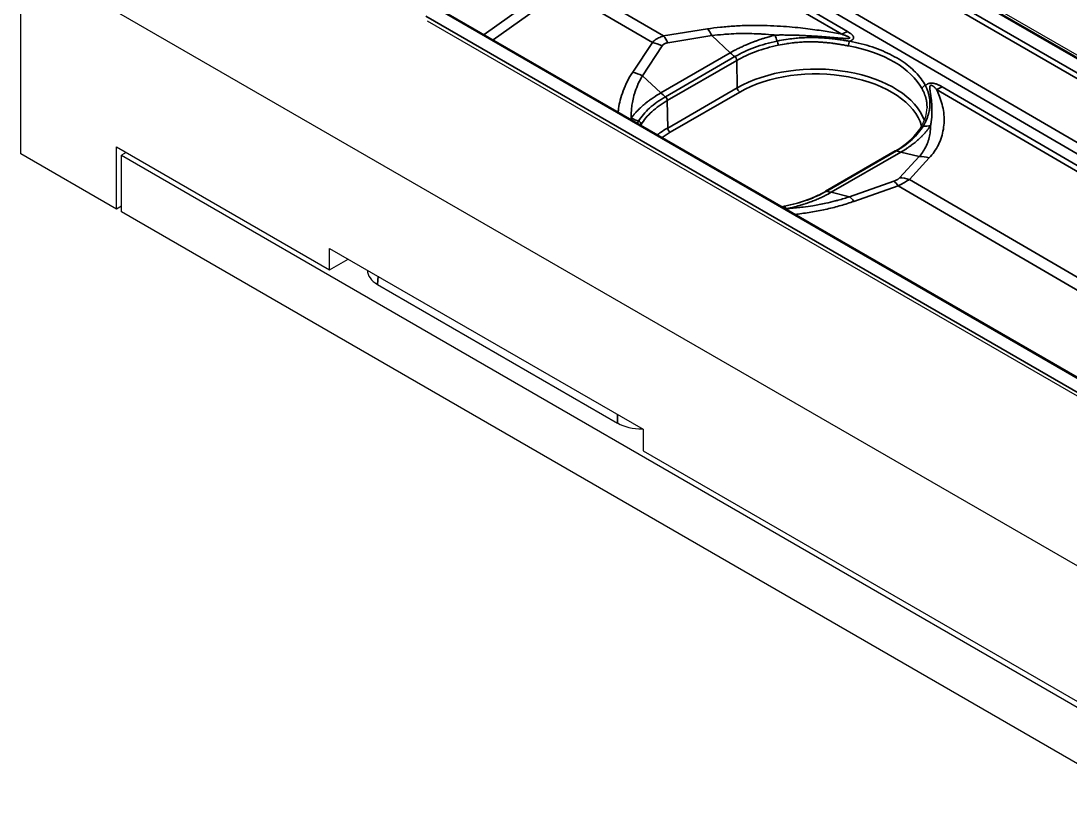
# Model space of a CAD drawing. Header units: millimetres. Extents: x 101 to 3000, y 150 to 4305.
# Drawn here: x 1536 to 1649.7, y 1328.7 to 1413.9 of the extents above; entities that cross this region are included whole.
import ezdxf

# ---------------------------------------------------------------- set-up
doc = ezdxf.new("R2010")
doc.units = ezdxf.units.MM
doc.header["$LTSCALE"] = 15
doc.layers.add('_Sichtbarkanten', color=7, linetype='Continuous', lineweight=25)
doc.layers.add('Sichtbar schmal (ISO)', color=7, linetype='Continuous', lineweight=35)

msp = doc.modelspace()

# ---------------------------------------------------------------- linework, layer by layer
at = {"layer": '_Sichtbarkanten'}
for p, q in [((1611.35, 1432.49), (2033.51, 1188.76)), ((1612.04, 1432.35), (2033.12, 1189.24)), ((1536.04, 1399.5), (1536.04, 1420.93)), ((1536.04, 1420.93), (2013.34, 1145.37)), ((2003.53, 1171.46), (1581.4, 1415.18)), ((2001.14, 1170.78), (1580.06, 1413.89)), ((1546.39, 1400.27), (1569.46, 1386.95)), ((1546.39, 1393.53), (1546.39, 1400.27)), ((1547.45, 1399.65), (1546.92, 1399.35)), ((1630.7, 1399.83), (1623.17, 1395.47)), ((1546.39, 1393.53), (1536.04, 1399.5)), ((1546.92, 1399.35), (1745.8, 1284.52)), ((1546.92, 1393.22), (1546.92, 1399.35)), ((1546.92, 1393.84), (1546.39, 1393.53)), ((1745.8, 1278.4), (1546.92, 1393.22)), ((1569.46, 1386.95), (1569.46, 1389.27)), ((1569.46, 1389.27), (1603.4, 1369.68)), ((1569.46, 1386.95), (1571.47, 1388.11)), ((1574.66, 1385.36), (1600.65, 1370.35)), ((1603.4, 1369.68), (1603.4, 1367.35)), ((1603.4, 1367.35), (1694.08, 1314.99))]:
    msp.add_line(p, q, dxfattribs=at)
for centre, major_axis, ratio, start_param, end_param in [((1577.31, 1386.89), (-3.75, 0), 0.576647, 6.275518, 7.067974), ((1603.3, 1371.89), (3.75, 0), 0.578054, 3.9276, 4.720056)]:
    msp.add_ellipse(centre, major_axis=major_axis, ratio=ratio, start_param=start_param, end_param=end_param, dxfattribs=at)
for points in [[(1633.49, 1402.39), (1633.92, 1403.09), (1634.14, 1403.82), (1634.16, 1404.5)], [(1618.41, 1393.81), (1618.5, 1393.83), (1618.58, 1393.84), (1618.67, 1393.86)]]:
    msp.add_open_spline(points, degree=3, dxfattribs=at)
for points, knots in [([(1630.7, 1399.83), (1631.61, 1400.35), (1632.37, 1400.96), (1633.15, 1401.87), (1633.33, 1402.13), (1633.49, 1402.39)], [0, 0, 0, 0, 0.5178966, 0.5178966, 0.7138598, 0.7138598, 0.7138598, 0.7138598]), ([(1618.67, 1393.86), (1619.89, 1394.1), (1621.06, 1394.46), (1622.46, 1395.09), (1622.82, 1395.28), (1623.17, 1395.47)], [0, 0, 0, 0, 0.5207502, 0.5207502, 0.7170145, 0.7170145, 0.7170145, 0.7170145])]:
    msp.add_open_spline(points, degree=3, knots=knots, dxfattribs=at)
at = {"layer": 'Sichtbar schmal (ISO)'}
for p, q in [((1609.84, 1431.69), (2031.97, 1187.97)), ((2033.32, 1188.74), (1611.17, 1432.47)), ((2031.71, 1187.52), (1609.57, 1431.24)), ((1768.23, 1330.75), (1609.04, 1423.63)), ((1768.76, 1331.65), (1609.57, 1424.54)), ((1607.09, 1422.85), (1624.93, 1412.45)), ((1607.7, 1423.16), (1625.53, 1412.76)), ((1594.14, 1418.09), (1586.19, 1412.42)), ((1605.62, 1412.27), (1595.94, 1417.92)), ((1594.73, 1417.22), (1587.18, 1411.84)), ((1604.41, 1411.57), (1594.73, 1417.22)), ((2003.34, 1171.44), (1581.21, 1415.16)), ((1579.87, 1414.4), (2002.02, 1170.67)), ((1610.4, 1413.03), (1605.62, 1412.27)), ((1610.86, 1412.31), (1606.08, 1411.54)), ((1610.86, 1412.31), (1612.85, 1410.45)), ((1604.41, 1411.57), (1602.28, 1408.34)), ((1605.48, 1411.19), (1603.34, 1407.96)), ((1612.85, 1410.45), (1605.33, 1406.11)), ((1613.34, 1410.03), (1605.82, 1405.69)), ((1613.56, 1409.62), (1606.03, 1405.27)), ((1613.6, 1406.65), (1613.56, 1409.62)), ((1603.34, 1407.96), (1605.33, 1406.11)), ((1613.6, 1406.65), (1606.07, 1402.3)), ((1749.56, 1339.74), (1635.19, 1406.46)), ((1750.16, 1340.05), (1635.8, 1406.77)), ((1613.87, 1406.19), (1606.34, 1401.85)), ((1606.07, 1402.3), (1606.03, 1405.27)), ((1623.3, 1395.48), (1630.84, 1399.83)), ((1631.32, 1399.69), (1623.78, 1395.34)), ((1633.32, 1399.22), (1631.32, 1399.69)), ((1631.18, 1396.9), (1633.32, 1399.22)), ((1632.24, 1396.74), (1634.38, 1399.06)), ((1625.77, 1394.86), (1630.57, 1396.55)), ((1730.25, 1339.56), (1632.24, 1396.74)), ((1625.77, 1394.86), (1623.78, 1395.34)), ((1626.23, 1394.35), (1631.03, 1396.04)), ((1729.04, 1338.86), (1631.03, 1396.04)), ((1574.66, 1385.36), (1574.71, 1386.24)), ((1600.65, 1370.35), (1600.65, 1371.27))]:
    msp.add_line(p, q, dxfattribs=at)
for centre, major_axis, ratio, start_param, end_param in [((1605.31, 1409.06), (0.59, -3.7), 0.393812, 2.240031, 2.552527), ((1610.09, 1409.83), (0.59, -3.7), 0.393811, 2.240031, 2.552528), ((1618.41, 1416.81), (-1.27, 7.39), 0.2363, 2.173153, 2.288257), ((1625.56, 1418.87), (-3.78, -6.48), 0.574314, 0.673631, 0.787998), ((1604.7, 1408.71), (3.13, -2.07), 0.678392, 1.764791, 2.077288), ((1617.9, 1411.47), (0.079, -0.367), 0.269756, 0.94211, 2.277777), ((1625.76, 1411.39), (-0.067, -0.369), 0.23833, 3.782078, 5.332977), ((1622.09, 1404.51), (12.07, -0.06), 0.580459, 0.302764, 1.273865), ((1614.4, 1415.42), (-3.75, 6.5), 0.57735, 2.059502, 2.154544), ((1622.09, 1401.75), (12.01, 0), 0.57735, 0.199414, 2.356194), ((1602.56, 1405.48), (3.13, -2.07), 0.678392, 1.764791, 2.077288), ((1622.09, 1401.45), (11.63, 0), 0.57735, 0.161447, 2.356194), ((1613.87, 1406.5), (-0.187, 0.325), 0.57735, 0.802851, 2.356194), ((1633.97, 1406.6), (-0.331, -0.176), 0.777335, 4.316243, 5.872026), ((1635.83, 1412.88), (3.78, 6.48), 0.574305, 3.815214, 3.929583), ((1606.88, 1411.07), (-3.75, 6.5), 0.57735, 2.059502, 2.154544), ((1605.76, 1405.42), (0.181, -0.328), 0.577897, 0.813796, 2.165345), ((1604.47, 1408.75), (6.66, -3.45), 0.78055, 4.764642, 4.879746), ((1602.84, 1402.77), (0.318, -0.199), 0.773952, 0.466575, 1.802244), ((1614.56, 1397.4), (-12.01, 0), 0.57735, 5.497787, 5.637259), ((1606.34, 1402.15), (-0.187, 0.325), 0.57735, 0.802851, 2.356194), ((1633.81, 1402.19), (-0.321, 0.194), 0.76132, 5.358489, 6.283188), ((1632.24, 1408.74), (-6.66, 3.46), 0.780416, 2.166146, 2.280298), ((1614.56, 1397.1), (-11.63, 0), 0.57735, 5.497787, 5.609846), ((1630.89, 1399.5), (-0.187, 0.325), 0.589755, 5.691361, 6.283682), ((1629.83, 1406.43), (-3.75, 6.5), 0.57735, 2.549208, 2.642415), ((1634.06, 1395.85), (-2.76, 2.54), 0.802198, 5.25698, 5.569476), ((1631.32, 1393.18), (-1.24, 3.54), 0.270007, 5.552685, 5.865182), ((1631.93, 1393.53), (-2.76, 2.54), 0.802198, 5.25698, 5.569476), ((1622.28, 1402.08), (-3.75, 6.5), 0.57735, 2.549208, 2.642415), ((1626.52, 1391.49), (-1.24, 3.54), 0.270006, 5.552685, 5.865181), ((1618.29, 1400.69), (1.27, -7.39), 0.23675, 5.857087, 5.971233)]:
    msp.add_ellipse(centre, major_axis=major_axis, ratio=ratio, start_param=start_param, end_param=end_param, dxfattribs=at)
for points in [[(1624.93, 1412.45), (1624.67, 1412.5), (1624.14, 1412.6), (1623.34, 1412.75), (1622.47, 1412.88), (1621.52, 1413.02), (1620.46, 1413.14), (1619.28, 1413.26), (1617.96, 1413.35), (1616.49, 1413.41), (1614.93, 1413.42), (1613.33, 1413.36), (1611.77, 1413.23), (1610.84, 1413.11), (1610.4, 1413.03)], [(1602.92, 1403.06), (1602.87, 1402.98), (1602.83, 1402.91), (1602.79, 1402.83)], [(1603.19, 1402.7), (1603.18, 1402.68), (1603.16, 1402.65), (1603.15, 1402.62)], [(1618.46, 1393.78), (1618.54, 1393.8), (1618.63, 1393.82), (1618.72, 1393.83)], [(1618.96, 1393.56), (1618.92, 1393.56), (1618.89, 1393.55), (1618.86, 1393.55)]]:
    msp.add_open_spline(points, degree=3, dxfattribs=at)
for points, knots in [([(1605.62, 1412.27), (1605.52, 1412.24), (1605.43, 1412.21), (1605.34, 1412.17), (1605.25, 1412.14), (1605.16, 1412.1), (1605.08, 1412.06), (1605, 1412.02), (1604.92, 1411.97), (1604.84, 1411.92), (1604.77, 1411.87), (1604.69, 1411.82), (1604.62, 1411.76), (1604.55, 1411.7), (1604.48, 1411.64), (1604.41, 1411.57)], [0.000001, 0.000001, 0.000001, 0.000001, 0.2, 0.2, 0.2, 0.4, 0.4, 0.4, 0.6, 0.6, 0.6, 0.8, 0.8, 0.8, 1, 1, 1, 1]), ([(1617.69, 1412.37), (1617.65, 1412.37), (1617.61, 1412.38), (1617.58, 1412.38), (1617.18, 1412.42), (1616.78, 1412.45), (1616.36, 1412.47), (1616.21, 1412.48), (1616.07, 1412.49), (1615.92, 1412.5), (1615.6, 1412.51), (1615.27, 1412.52), (1614.94, 1412.53), (1614.68, 1412.53), (1614.42, 1412.53), (1614.16, 1412.53), (1613.94, 1412.53), (1613.72, 1412.52), (1613.5, 1412.52), (1613.14, 1412.5), (1612.77, 1412.49), (1612.42, 1412.46), (1612.32, 1412.46), (1612.22, 1412.45), (1612.12, 1412.44), (1611.68, 1412.4), (1611.26, 1412.36), (1610.86, 1412.31)], [0.0000012, 0.0000012, 0.0000012, 0.0000012, 0.0169782, 0.0169782, 0.0169782, 0.2, 0.2, 0.2, 0.2626292, 0.2626292, 0.2626292, 0.4, 0.4, 0.4, 0.5086743, 0.5086743, 0.5086743, 0.6, 0.6, 0.6, 0.7546445, 0.7546445, 0.7546445, 0.8, 0.8, 0.8, 1, 1, 1, 1]), ([(1617.69, 1412.37), (1617.64, 1412.36), (1617.59, 1412.34), (1617.55, 1412.33), (1617.42, 1412.3), (1617.3, 1412.26), (1617.17, 1412.23), (1617, 1412.18), (1616.84, 1412.13), (1616.67, 1412.08), (1616.63, 1412.06), (1616.58, 1412.05), (1616.54, 1412.04), (1616.42, 1412), (1616.3, 1411.96), (1616.18, 1411.92), (1616.01, 1411.86), (1615.85, 1411.81), (1615.69, 1411.75), (1615.65, 1411.73), (1615.6, 1411.72), (1615.55, 1411.7), (1615.44, 1411.66), (1615.32, 1411.61), (1615.2, 1411.57), (1615.03, 1411.5), (1614.86, 1411.43), (1614.68, 1411.36), (1614.65, 1411.35), (1614.63, 1411.34), (1614.6, 1411.32), (1614.45, 1411.26), (1614.29, 1411.19), (1614.12, 1411.11), (1613.98, 1411.05), (1613.85, 1410.98), (1613.7, 1410.91), (1613.64, 1410.88), (1613.58, 1410.85), (1613.51, 1410.81), (1613.3, 1410.71), (1613.08, 1410.59), (1612.85, 1410.45)], [0.0000016, 0.0000016, 0.0000016, 0.0000016, 0.0305724, 0.0305724, 0.0305724, 0.1111111, 0.1111111, 0.1111111, 0.2222222, 0.2222222, 0.2222222, 0.2516769, 0.2516769, 0.2516769, 0.3333333, 0.3333333, 0.3333333, 0.4444444, 0.4444444, 0.4444444, 0.4764553, 0.4764553, 0.4764553, 0.5555556, 0.5555556, 0.5555556, 0.6666667, 0.6666667, 0.6666667, 0.6824604, 0.6824604, 0.6824604, 0.7777778, 0.7777778, 0.7777778, 0.8556233, 0.8556233, 0.8556233, 0.8888889, 0.8888889, 0.8888889, 1, 1, 1, 1]), ([(1624.93, 1412.45), (1624.98, 1412.43), (1625.03, 1412.42), (1625.07, 1412.4), (1625.11, 1412.39), (1625.16, 1412.38), (1625.19, 1412.36), (1625.23, 1412.35), (1625.27, 1412.33), (1625.31, 1412.32), (1625.34, 1412.31), (1625.38, 1412.3), (1625.41, 1412.28), (1625.44, 1412.27), (1625.47, 1412.26), (1625.5, 1412.25), (1625.52, 1412.24), (1625.55, 1412.23), (1625.57, 1412.21), (1625.6, 1412.2), (1625.62, 1412.19), (1625.64, 1412.18), (1625.66, 1412.17), (1625.68, 1412.16), (1625.69, 1412.15), (1625.71, 1412.14), (1625.72, 1412.14), (1625.74, 1412.13), (1625.75, 1412.12), (1625.76, 1412.11), (1625.77, 1412.1), (1625.77, 1412.1), (1625.78, 1412.09), (1625.78, 1412.08), (1625.79, 1412.08), (1625.79, 1412.07), (1625.79, 1412.06), (1625.79, 1412.06), (1625.79, 1412.05), (1625.78, 1412.05), (1625.78, 1412.04), (1625.77, 1412.04), (1625.76, 1412.03), (1625.76, 1412.03), (1625.75, 1412.02), (1625.73, 1412.02), (1625.72, 1412.02), (1625.7, 1412.01), (1625.68, 1412.01), (1625.68, 1412.01), (1625.68, 1412.01), (1625.67, 1412.01), (1625.66, 1412.01), (1625.64, 1412.01), (1625.62, 1412), (1625.61, 1412), (1625.61, 1412), (1625.6, 1412), (1625.58, 1412), (1625.56, 1412), (1625.53, 1412), (1625.53, 1412), (1625.52, 1412), (1625.52, 1412), (1625.49, 1412), (1625.47, 1412), (1625.44, 1412), (1625.43, 1412), (1625.43, 1412), (1625.42, 1412), (1625.39, 1412), (1625.36, 1412), (1625.33, 1412), (1625.32, 1412), (1625.31, 1412), (1625.31, 1412), (1625.27, 1412), (1625.24, 1412.01), (1625.2, 1412.01), (1625.19, 1412.01), (1625.19, 1412.01), (1625.18, 1412.01), (1625.14, 1412.01), (1625.1, 1412.01), (1625.07, 1412.01), (1625.06, 1412.01), (1625.05, 1412.02), (1625.04, 1412.02), (1625, 1412.02), (1624.96, 1412.02), (1624.92, 1412.02), (1624.91, 1412.02), (1624.9, 1412.03), (1624.89, 1412.03), (1624.84, 1412.03), (1624.8, 1412.03), (1624.75, 1412.04), (1624.74, 1412.04), (1624.73, 1412.04), (1624.72, 1412.04), (1624.67, 1412.04), (1624.62, 1412.05), (1624.57, 1412.05), (1624.56, 1412.05), (1624.55, 1412.05), (1624.53, 1412.05), (1624.48, 1412.06), (1624.43, 1412.06), (1624.37, 1412.06), (1624.36, 1412.07), (1624.34, 1412.07), (1624.33, 1412.07), (1624.27, 1412.07), (1624.22, 1412.08), (1624.16, 1412.08), (1624.14, 1412.08), (1624.12, 1412.09), (1624.1, 1412.09), (1624.04, 1412.09), (1623.98, 1412.1), (1623.92, 1412.1), (1623.9, 1412.1), (1623.88, 1412.11), (1623.86, 1412.11), (1623.79, 1412.11), (1623.73, 1412.12), (1623.66, 1412.12), (1623.63, 1412.13), (1623.61, 1412.13), (1623.59, 1412.13), (1623.52, 1412.14), (1623.45, 1412.14), (1623.37, 1412.15), (1623.34, 1412.15), (1623.32, 1412.15), (1623.29, 1412.15), (1623.22, 1412.16), (1623.14, 1412.17), (1623.06, 1412.17), (1623.03, 1412.18), (1623, 1412.18), (1622.97, 1412.18), (1622.89, 1412.19), (1622.8, 1412.19), (1622.71, 1412.2), (1622.68, 1412.2), (1622.65, 1412.2), (1622.61, 1412.21), (1622.52, 1412.21), (1622.43, 1412.22), (1622.33, 1412.23), (1622.3, 1412.23), (1622.26, 1412.23), (1622.22, 1412.24), (1622.13, 1412.24), (1622.02, 1412.25), (1621.92, 1412.26), (1621.88, 1412.26), (1621.84, 1412.26), (1621.8, 1412.26), (1621.69, 1412.27), (1621.58, 1412.28), (1621.47, 1412.28), (1621.42, 1412.29), (1621.38, 1412.29), (1621.33, 1412.29), (1621.22, 1412.3), (1621.1, 1412.3), (1620.98, 1412.31), (1620.92, 1412.31), (1620.87, 1412.31), (1620.82, 1412.32), (1620.7, 1412.32), (1620.57, 1412.33), (1620.44, 1412.33), (1620.38, 1412.34), (1620.32, 1412.34), (1620.26, 1412.34), (1620.13, 1412.35), (1619.99, 1412.35), (1619.85, 1412.35), (1619.78, 1412.36), (1619.72, 1412.36), (1619.65, 1412.36), (1619.51, 1412.36), (1619.36, 1412.37), (1619.2, 1412.37), (1619.13, 1412.37), (1619.05, 1412.37), (1618.98, 1412.37), (1618.82, 1412.37), (1618.66, 1412.38), (1618.49, 1412.38), (1618.4, 1412.38), (1618.32, 1412.38), (1618.23, 1412.38), (1618.05, 1412.37), (1617.87, 1412.37), (1617.69, 1412.37)], [0, 0, 0, 0, 0.02439, 0.02439, 0.02439, 0.04878, 0.04878, 0.04878, 0.073171, 0.073171, 0.073171, 0.097561, 0.097561, 0.097561, 0.121951, 0.121951, 0.121951, 0.146341, 0.146341, 0.146341, 0.170732, 0.170732, 0.170732, 0.195122, 0.195122, 0.195122, 0.219512, 0.219512, 0.219512, 0.243902, 0.243902, 0.243902, 0.268293, 0.268293, 0.268293, 0.292683, 0.292683, 0.292683, 0.317073, 0.317073, 0.317073, 0.341463, 0.341463, 0.341463, 0.365854, 0.365854, 0.365854, 0.390244, 0.390244, 0.390244, 0.393518, 0.393518, 0.393518, 0.414634, 0.414634, 0.414634, 0.418112, 0.418112, 0.418112, 0.439024, 0.439024, 0.439024, 0.442703, 0.442703, 0.442703, 0.463415, 0.463415, 0.463415, 0.467296, 0.467296, 0.467296, 0.487805, 0.487805, 0.487805, 0.491893, 0.491893, 0.491893, 0.512195, 0.512195, 0.512195, 0.516493, 0.516493, 0.516493, 0.536585, 0.536585, 0.536585, 0.541088, 0.541088, 0.541088, 0.560976, 0.560976, 0.560976, 0.565682, 0.565682, 0.565682, 0.585366, 0.585366, 0.585366, 0.590276, 0.590276, 0.590276, 0.609756, 0.609756, 0.609756, 0.61487, 0.61487, 0.61487, 0.634146, 0.634146, 0.634146, 0.639465, 0.639465, 0.639465, 0.658537, 0.658537, 0.658537, 0.66406, 0.66406, 0.66406, 0.682927, 0.682927, 0.682927, 0.688655, 0.688655, 0.688655, 0.707317, 0.707317, 0.707317, 0.713249, 0.713249, 0.713249, 0.731707, 0.731707, 0.731707, 0.737844, 0.737844, 0.737844, 0.756098, 0.756098, 0.756098, 0.762438, 0.762438, 0.762438, 0.780488, 0.780488, 0.780488, 0.787032, 0.787032, 0.787032, 0.804878, 0.804878, 0.804878, 0.811627, 0.811627, 0.811627, 0.829268, 0.829268, 0.829268, 0.836222, 0.836222, 0.836222, 0.853659, 0.853659, 0.853659, 0.860817, 0.860817, 0.860817, 0.878049, 0.878049, 0.878049, 0.885411, 0.885411, 0.885411, 0.902439, 0.902439, 0.902439, 0.910011, 0.910011, 0.910011, 0.926829, 0.926829, 0.926829, 0.934609, 0.934609, 0.934609, 0.95122, 0.95122, 0.95122, 0.959197, 0.959197, 0.959197, 0.97561, 0.97561, 0.97561, 0.983776, 0.983776, 0.983776, 1, 1, 1, 1]), ([(1625.53, 1412.76), (1625.58, 1412.73), (1625.61, 1412.71), (1625.65, 1412.69), (1625.69, 1412.66), (1625.72, 1412.64), (1625.75, 1412.62), (1625.79, 1412.6), (1625.82, 1412.58), (1625.85, 1412.55), (1625.88, 1412.53), (1625.9, 1412.51), (1625.93, 1412.49), (1625.95, 1412.47), (1625.98, 1412.45), (1626, 1412.43), (1626.02, 1412.41), (1626.04, 1412.39), (1626.06, 1412.37), (1626.08, 1412.35), (1626.09, 1412.33), (1626.11, 1412.31), (1626.12, 1412.29), (1626.14, 1412.27), (1626.15, 1412.25), (1626.16, 1412.23), (1626.17, 1412.22), (1626.18, 1412.2), (1626.19, 1412.18), (1626.19, 1412.16), (1626.2, 1412.14), (1626.2, 1412.13), (1626.2, 1412.11), (1626.21, 1412.09), (1626.21, 1412.08), (1626.21, 1412.06), (1626.2, 1412.05), (1626.2, 1412.03), (1626.2, 1412.01), (1626.19, 1412), (1626.19, 1411.99), (1626.18, 1411.97), (1626.17, 1411.96), (1626.16, 1411.94), (1626.15, 1411.93), (1626.14, 1411.91), (1626.12, 1411.9), (1626.11, 1411.88), (1626.09, 1411.87), (1626.07, 1411.85), (1626.05, 1411.84), (1626.03, 1411.82), (1626, 1411.81), (1625.98, 1411.79), (1625.95, 1411.78), (1625.93, 1411.76), (1625.9, 1411.75), (1625.86, 1411.74), (1625.83, 1411.72), (1625.8, 1411.71), (1625.76, 1411.7)], [0, 0, 0, 0, 0.05, 0.05, 0.05, 0.1, 0.1, 0.1, 0.15, 0.15, 0.15, 0.2, 0.2, 0.2, 0.25, 0.25, 0.25, 0.3, 0.3, 0.3, 0.35, 0.35, 0.35, 0.4, 0.4, 0.4, 0.45, 0.45, 0.45, 0.5, 0.5, 0.5, 0.55, 0.55, 0.55, 0.6, 0.6, 0.6, 0.65, 0.65, 0.65, 0.7, 0.7, 0.7, 0.75, 0.75, 0.75, 0.8, 0.8, 0.8, 0.85, 0.85, 0.85, 0.9, 0.9, 0.9, 0.95, 0.95, 0.95, 1, 1, 1, 1]), ([(1606.08, 1411.54), (1606.02, 1411.53), (1605.92, 1411.51), (1605.78, 1411.45), (1605.66, 1411.39), (1605.56, 1411.3), (1605.5, 1411.23), (1605.48, 1411.19)], [0.0000019, 0.0000019, 0.0000019, 0.0000019, 0.2, 0.4, 0.6, 0.8, 1, 1, 1, 1]), ([(1617.93, 1411.72), (1617.5, 1411.63), (1617.08, 1411.53), (1616.67, 1411.41), (1616.26, 1411.29), (1615.86, 1411.16), (1615.48, 1411.02), (1615.09, 1410.88), (1614.71, 1410.72), (1614.36, 1410.56), (1614, 1410.39), (1613.66, 1410.22), (1613.34, 1410.03)], [0, 0, 0, 0, 0.248767, 0.248767, 0.248767, 0.499446, 0.499446, 0.499446, 0.749957, 0.749957, 0.749957, 1, 1, 1, 1]), ([(1618.03, 1411.27), (1617.61, 1411.18), (1617.2, 1411.08), (1616.81, 1410.96), (1616.4, 1410.85), (1616.01, 1410.72), (1615.64, 1410.58), (1615.26, 1410.44), (1614.9, 1410.29), (1614.55, 1410.13), (1614.2, 1409.97), (1613.87, 1409.8), (1613.56, 1409.62)], [0, 0, 0, 0, 0.2490962, 0.2490962, 0.2490962, 0.5, 0.5, 0.5, 0.75, 0.75, 0.75, 1, 1, 1, 1]), ([(1625.76, 1411.7), (1625.7, 1411.71), (1625.63, 1411.72), (1625.56, 1411.73), (1625.56, 1411.73), (1625.56, 1411.73), (1625.55, 1411.73), (1625.48, 1411.75), (1625.41, 1411.76), (1625.33, 1411.77), (1625.33, 1411.77), (1625.32, 1411.77), (1625.31, 1411.77), (1625.24, 1411.79), (1625.16, 1411.8), (1625.08, 1411.81), (1625.06, 1411.81), (1625.05, 1411.82), (1625.03, 1411.82), (1624.95, 1411.83), (1624.87, 1411.84), (1624.79, 1411.86), (1624.77, 1411.86), (1624.74, 1411.86), (1624.72, 1411.87), (1624.64, 1411.88), (1624.56, 1411.89), (1624.47, 1411.9), (1624.44, 1411.91), (1624.4, 1411.91), (1624.37, 1411.91), (1624.29, 1411.92), (1624.21, 1411.94), (1624.12, 1411.95), (1624.08, 1411.95), (1624.03, 1411.96), (1623.99, 1411.96), (1623.91, 1411.97), (1623.82, 1411.98), (1623.74, 1411.99), (1623.68, 1412), (1623.62, 1412), (1623.56, 1412.01), (1623.48, 1412.02), (1623.4, 1412.02), (1623.32, 1412.03), (1623.24, 1412.04), (1623.17, 1412.04), (1623.09, 1412.05), (1623.01, 1412.05), (1622.93, 1412.06), (1622.85, 1412.06), (1622.76, 1412.07), (1622.66, 1412.07), (1622.56, 1412.08), (1622.49, 1412.08), (1622.42, 1412.09), (1622.34, 1412.09), (1622.23, 1412.09), (1622.1, 1412.1), (1621.98, 1412.1), (1621.91, 1412.1), (1621.85, 1412.1), (1621.78, 1412.1), (1621.63, 1412.1), (1621.49, 1412.1), (1621.33, 1412.1), (1621.27, 1412.1), (1621.21, 1412.1), (1621.15, 1412.1), (1620.98, 1412.09), (1620.8, 1412.08), (1620.61, 1412.07), (1620.56, 1412.07), (1620.51, 1412.07), (1620.46, 1412.07), (1620.25, 1412.05), (1620.03, 1412.03), (1619.8, 1412.01), (1619.77, 1412.01), (1619.73, 1412), (1619.7, 1412), (1619.45, 1411.97), (1619.18, 1411.94), (1618.91, 1411.9), (1618.89, 1411.9), (1618.87, 1411.89), (1618.86, 1411.89), (1618.56, 1411.84), (1618.25, 1411.79), (1617.93, 1411.72)], [0, 0, 0, 0, 0.0625, 0.0625, 0.0625, 0.0654165, 0.0654165, 0.0654165, 0.125, 0.125, 0.125, 0.1314929, 0.1314929, 0.1314929, 0.1875, 0.1875, 0.1875, 0.1982752, 0.1982752, 0.1982752, 0.25, 0.25, 0.25, 0.2650897, 0.2650897, 0.2650897, 0.3125, 0.3125, 0.3125, 0.3317574, 0.3317574, 0.3317574, 0.375, 0.375, 0.375, 0.3984009, 0.3984009, 0.3984009, 0.4375, 0.4375, 0.4375, 0.4650881, 0.4650881, 0.4650881, 0.5, 0.5, 0.5, 0.5318572, 0.5318572, 0.5318572, 0.5625, 0.5625, 0.5625, 0.5987144, 0.5987144, 0.5987144, 0.625, 0.625, 0.625, 0.6656738, 0.6656738, 0.6656738, 0.6875, 0.6875, 0.6875, 0.7327477, 0.7327477, 0.7327477, 0.75, 0.75, 0.75, 0.7999678, 0.7999678, 0.7999678, 0.8125, 0.8125, 0.8125, 0.8671806, 0.8671806, 0.8671806, 0.875, 0.875, 0.875, 0.9340318, 0.9340318, 0.9340318, 0.9375, 0.9375, 0.9375, 0.9999996, 0.9999996, 0.9999996, 0.9999996]), ([(1625.65, 1411.19), (1625.59, 1411.2), (1625.52, 1411.22), (1625.45, 1411.23), (1625.45, 1411.23), (1625.45, 1411.23), (1625.44, 1411.23), (1625.38, 1411.24), (1625.3, 1411.26), (1625.23, 1411.27), (1625.22, 1411.27), (1625.21, 1411.27), (1625.2, 1411.27), (1625.13, 1411.29), (1625.06, 1411.3), (1624.98, 1411.31), (1624.96, 1411.32), (1624.95, 1411.32), (1624.93, 1411.32), (1624.86, 1411.33), (1624.78, 1411.35), (1624.7, 1411.36), (1624.68, 1411.36), (1624.65, 1411.37), (1624.63, 1411.37), (1624.55, 1411.38), (1624.47, 1411.4), (1624.39, 1411.41), (1624.36, 1411.41), (1624.33, 1411.42), (1624.29, 1411.42), (1624.21, 1411.44), (1624.14, 1411.45), (1624.05, 1411.46), (1624.01, 1411.46), (1623.96, 1411.47), (1623.92, 1411.48), (1623.84, 1411.49), (1623.76, 1411.5), (1623.68, 1411.51), (1623.62, 1411.51), (1623.56, 1411.52), (1623.5, 1411.52), (1623.43, 1411.53), (1623.35, 1411.54), (1623.27, 1411.55), (1623.2, 1411.56), (1623.12, 1411.56), (1623.05, 1411.57), (1622.97, 1411.57), (1622.9, 1411.58), (1622.82, 1411.59), (1622.73, 1411.59), (1622.63, 1411.6), (1622.54, 1411.6), (1622.47, 1411.61), (1622.39, 1411.61), (1622.32, 1411.62), (1622.21, 1411.62), (1622.09, 1411.62), (1621.97, 1411.63), (1621.91, 1411.63), (1621.84, 1411.63), (1621.77, 1411.63), (1621.63, 1411.63), (1621.49, 1411.63), (1621.34, 1411.63), (1621.28, 1411.63), (1621.22, 1411.63), (1621.17, 1411.63), (1621, 1411.63), (1620.82, 1411.62), (1620.63, 1411.61), (1620.59, 1411.61), (1620.54, 1411.6), (1620.49, 1411.6), (1620.29, 1411.59), (1620.07, 1411.57), (1619.85, 1411.55), (1619.82, 1411.55), (1619.78, 1411.54), (1619.75, 1411.54), (1619.51, 1411.51), (1619.25, 1411.48), (1618.98, 1411.44), (1618.96, 1411.44), (1618.95, 1411.44), (1618.93, 1411.43), (1618.64, 1411.39), (1618.34, 1411.33), (1618.03, 1411.27)], [0.0000001, 0.0000001, 0.0000001, 0.0000001, 0.0625, 0.0625, 0.0625, 0.0654174, 0.0654174, 0.0654174, 0.125, 0.125, 0.125, 0.1314931, 0.1314931, 0.1314931, 0.1875, 0.1875, 0.1875, 0.1982746, 0.1982746, 0.1982746, 0.25, 0.25, 0.25, 0.2650893, 0.2650893, 0.2650893, 0.3125, 0.3125, 0.3125, 0.331757, 0.331757, 0.331757, 0.375, 0.375, 0.375, 0.3984005, 0.3984005, 0.3984005, 0.4375, 0.4375, 0.4375, 0.4650877, 0.4650877, 0.4650877, 0.5, 0.5, 0.5, 0.5318567, 0.5318567, 0.5318567, 0.5625, 0.5625, 0.5625, 0.5987139, 0.5987139, 0.5987139, 0.625, 0.625, 0.625, 0.6656732, 0.6656732, 0.6656732, 0.6875, 0.6875, 0.6875, 0.7327472, 0.7327472, 0.7327472, 0.75, 0.75, 0.75, 0.7999672, 0.7999672, 0.7999672, 0.8125, 0.8125, 0.8125, 0.8671801, 0.8671801, 0.8671801, 0.875, 0.875, 0.875, 0.9340309, 0.9340309, 0.9340309, 0.9375, 0.9375, 0.9375, 1, 1, 1, 1]), ([(1633.98, 1406.91), (1633.84, 1407.16), (1633.53, 1407.65), (1632.93, 1408.35), (1632.21, 1409.01), (1631.37, 1409.62), (1630.41, 1410.17), (1629.37, 1410.66), (1628.24, 1411.09), (1627.03, 1411.44), (1626.19, 1411.62), (1625.76, 1411.7)], [0, 0, 0, 0, 0.1111111, 0.2222222, 0.3333333, 0.4444444, 0.5555556, 0.6666667, 0.7777778, 0.8888889, 1, 1, 1, 1]), ([(1613.34, 1410.03), (1613.36, 1410.01), (1613.39, 1409.99), (1613.41, 1409.96), (1613.43, 1409.94), (1613.45, 1409.91), (1613.47, 1409.88), (1613.48, 1409.87), (1613.49, 1409.85), (1613.49, 1409.84), (1613.5, 1409.82), (1613.51, 1409.81), (1613.51, 1409.79), (1613.53, 1409.76), (1613.54, 1409.73), (1613.54, 1409.7), (1613.55, 1409.67), (1613.56, 1409.64), (1613.56, 1409.62)], [0, 0, 0, 0, 0.2, 0.2, 0.2, 0.4, 0.4, 0.4, 0.507718, 0.507718, 0.507718, 0.6, 0.6, 0.6, 0.8, 0.8, 0.8, 1, 1, 1, 1]), ([(1602.28, 1408.34), (1602.07, 1408.03), (1601.69, 1407.38), (1601.23, 1406.32), (1600.92, 1405.32), (1600.77, 1404.57), (1600.72, 1404.16), (1600.71, 1404.03)], [0, 0, 0, 0, 0.0769231, 0.1538462, 0.2307692, 0.3076923, 0.3436535, 0.3436535, 0.3436535, 0.3436535]), ([(1603.34, 1407.96), (1603.16, 1407.66), (1602.99, 1407.35), (1602.85, 1407.02), (1602.83, 1406.99), (1602.82, 1406.95), (1602.8, 1406.91), (1602.68, 1406.62), (1602.57, 1406.32), (1602.48, 1406.02), (1602.46, 1405.95), (1602.44, 1405.88), (1602.42, 1405.81), (1602.35, 1405.55), (1602.29, 1405.3), (1602.25, 1405.06), (1602.23, 1404.96), (1602.22, 1404.86), (1602.2, 1404.76), (1602.17, 1404.56), (1602.15, 1404.37), (1602.14, 1404.18), (1602.13, 1404.06), (1602.13, 1403.94), (1602.12, 1403.82), (1602.12, 1403.67), (1602.12, 1403.53), (1602.12, 1403.38)], [0, 0, 0, 0, 0.2, 0.2, 0.2, 0.2215193, 0.2215193, 0.2215193, 0.4, 0.4, 0.4, 0.4433487, 0.4433487, 0.4433487, 0.6, 0.6, 0.6, 0.6656176, 0.6656176, 0.6656176, 0.8, 0.8, 0.8, 0.8867383, 0.8867383, 0.8867383, 0.9999968, 0.9999968, 0.9999968, 0.9999968]), ([(1634.16, 1404.5), (1634.16, 1404.53), (1634.16, 1404.56), (1634.16, 1404.59), (1634.16, 1404.64), (1634.16, 1404.68), (1634.15, 1404.72), (1634.15, 1404.77), (1634.15, 1404.81), (1634.15, 1404.86), (1634.14, 1404.91), (1634.14, 1404.95), (1634.13, 1405), (1634.13, 1405.03), (1634.12, 1405.07), (1634.12, 1405.1), (1634.11, 1405.15), (1634.1, 1405.2), (1634.1, 1405.24), (1634.09, 1405.27), (1634.09, 1405.3), (1634.08, 1405.32), (1634.07, 1405.37), (1634.06, 1405.42), (1634.05, 1405.46), (1634.04, 1405.48), (1634.04, 1405.5), (1634.03, 1405.52), (1634.02, 1405.57), (1634.01, 1405.62), (1633.99, 1405.67), (1633.99, 1405.68), (1633.98, 1405.69), (1633.98, 1405.71), (1633.96, 1405.76), (1633.95, 1405.8), (1633.93, 1405.85), (1633.93, 1405.86), (1633.92, 1405.87), (1633.92, 1405.88), (1633.9, 1405.92), (1633.89, 1405.97), (1633.87, 1406.02), (1633.87, 1406.02), (1633.86, 1406.03), (1633.86, 1406.03), (1633.84, 1406.08), (1633.82, 1406.12), (1633.8, 1406.17), (1633.78, 1406.22), (1633.76, 1406.26), (1633.74, 1406.3), (1633.74, 1406.3), (1633.74, 1406.31), (1633.74, 1406.31), (1633.72, 1406.35), (1633.7, 1406.39), (1633.68, 1406.43), (1633.66, 1406.47), (1633.64, 1406.51), (1633.62, 1406.55)], [0.3281358, 0.3281358, 0.3281358, 0.3281358, 0.3469632, 0.3469632, 0.3469632, 0.375, 0.375, 0.375, 0.4051231, 0.4051231, 0.4051231, 0.4375, 0.4375, 0.4375, 0.4633555, 0.4633555, 0.4633555, 0.5, 0.5, 0.5, 0.5216506, 0.5216506, 0.5216506, 0.5625, 0.5625, 0.5625, 0.5799973, 0.5799973, 0.5799973, 0.625, 0.625, 0.625, 0.6383475, 0.6383475, 0.6383475, 0.6875, 0.6875, 0.6875, 0.6966286, 0.6966286, 0.6966286, 0.75, 0.75, 0.75, 0.7548721, 0.7548721, 0.7548721, 0.8125, 0.8125, 0.8125, 0.8722906, 0.8722906, 0.8722906, 0.875, 0.875, 0.875, 0.9356381, 0.9356381, 0.9356381, 1, 1, 1, 1]), ([(1633.74, 1402.5), (1633.84, 1402.68), (1633.93, 1402.85), (1634.01, 1403.01), (1634.01, 1403.02), (1634.02, 1403.04), (1634.03, 1403.05), (1634.09, 1403.2), (1634.15, 1403.34), (1634.2, 1403.47), (1634.21, 1403.49), (1634.22, 1403.52), (1634.22, 1403.54), (1634.27, 1403.66), (1634.3, 1403.77), (1634.33, 1403.88), (1634.34, 1403.91), (1634.34, 1403.95), (1634.35, 1403.98), (1634.37, 1404.07), (1634.39, 1404.16), (1634.41, 1404.25), (1634.41, 1404.29), (1634.42, 1404.33), (1634.43, 1404.37), (1634.44, 1404.44), (1634.45, 1404.52), (1634.45, 1404.59), (1634.46, 1404.63), (1634.46, 1404.68), (1634.46, 1404.72), (1634.46, 1404.78), (1634.47, 1404.84), (1634.47, 1404.89), (1634.47, 1404.94), (1634.47, 1404.99), (1634.47, 1405.03), (1634.46, 1405.08), (1634.46, 1405.12), (1634.46, 1405.17), (1634.46, 1405.22), (1634.45, 1405.27), (1634.45, 1405.31), (1634.45, 1405.35), (1634.44, 1405.39), (1634.44, 1405.42), (1634.43, 1405.47), (1634.42, 1405.52), (1634.42, 1405.57), (1634.41, 1405.59), (1634.41, 1405.62), (1634.4, 1405.65), (1634.39, 1405.7), (1634.38, 1405.75), (1634.37, 1405.8), (1634.37, 1405.82), (1634.36, 1405.84), (1634.36, 1405.86), (1634.35, 1405.91), (1634.33, 1405.96), (1634.32, 1406.01), (1634.32, 1406.02), (1634.31, 1406.03), (1634.31, 1406.05), (1634.3, 1406.1), (1634.28, 1406.15), (1634.27, 1406.2), (1634.26, 1406.2), (1634.26, 1406.21), (1634.26, 1406.22), (1634.24, 1406.27), (1634.22, 1406.32), (1634.21, 1406.37), (1634.2, 1406.37), (1634.2, 1406.38), (1634.2, 1406.38), (1634.18, 1406.43), (1634.16, 1406.48), (1634.15, 1406.53), (1634.13, 1406.57), (1634.11, 1406.62), (1634.09, 1406.66), (1634.09, 1406.66), (1634.09, 1406.67), (1634.09, 1406.67), (1634.07, 1406.71), (1634.05, 1406.75), (1634.03, 1406.79), (1634.01, 1406.83), (1633.99, 1406.87), (1633.98, 1406.91)], [0, 0, 0, 0, 0.057634, 0.057634, 0.057634, 0.0625, 0.0625, 0.0625, 0.115253, 0.115253, 0.115253, 0.125, 0.125, 0.125, 0.173021, 0.173021, 0.173021, 0.1875, 0.1875, 0.1875, 0.2309, 0.2309, 0.2309, 0.25, 0.25, 0.25, 0.288885, 0.288885, 0.288885, 0.3125, 0.3125, 0.3125, 0.346963, 0.346963, 0.346963, 0.375, 0.375, 0.375, 0.405123, 0.405123, 0.405123, 0.4375, 0.4375, 0.4375, 0.463355, 0.463355, 0.463355, 0.5, 0.5, 0.5, 0.521651, 0.521651, 0.521651, 0.5625, 0.5625, 0.5625, 0.579997, 0.579997, 0.579997, 0.625, 0.625, 0.625, 0.638348, 0.638348, 0.638348, 0.6875, 0.6875, 0.6875, 0.696629, 0.696629, 0.696629, 0.75, 0.75, 0.75, 0.754872, 0.754872, 0.754872, 0.8125, 0.8125, 0.8125, 0.872291, 0.872291, 0.872291, 0.875, 0.875, 0.875, 0.935638, 0.935638, 0.935638, 1, 1, 1, 1]), ([(1635.8, 1406.77), (1635.76, 1406.8), (1635.67, 1406.84), (1635.55, 1406.91), (1635.43, 1406.96), (1635.32, 1407.01), (1635.21, 1407.05), (1635.1, 1407.09), (1634.99, 1407.12), (1634.89, 1407.14), (1634.79, 1407.15), (1634.69, 1407.16), (1634.6, 1407.16), (1634.52, 1407.16), (1634.44, 1407.15), (1634.36, 1407.13), (1634.28, 1407.11), (1634.2, 1407.07), (1634.12, 1407.02), (1634.05, 1406.97), (1634, 1406.93), (1633.98, 1406.91)], [0.0000001, 0.0000001, 0.0000001, 0.0000001, 0.0526316, 0.1052632, 0.1578947, 0.2105263, 0.2631579, 0.3157895, 0.3684211, 0.4210526, 0.4736842, 0.5263158, 0.5789474, 0.6315789, 0.6842105, 0.7368421, 0.7894737, 0.8421053, 0.8947368, 0.9473684, 1, 1, 1, 1]), ([(1634.38, 1399.06), (1634.58, 1399.27), (1634.76, 1399.5), (1634.93, 1399.73), (1635.09, 1399.97), (1635.24, 1400.22), (1635.38, 1400.49), (1635.51, 1400.75), (1635.62, 1401.02), (1635.71, 1401.3), (1635.8, 1401.58), (1635.88, 1401.87), (1635.92, 1402.16), (1635.97, 1402.45), (1636, 1402.75), (1636.01, 1403.06), (1636.01, 1403.36), (1635.99, 1403.66), (1635.96, 1403.97), (1635.92, 1404.27), (1635.86, 1404.57), (1635.79, 1404.86), (1635.71, 1405.15), (1635.62, 1405.43), (1635.52, 1405.7), (1635.42, 1405.96), (1635.31, 1406.22), (1635.19, 1406.46)], [0, 0, 0, 0, 0.1111111, 0.1111111, 0.1111111, 0.2222222, 0.2222222, 0.2222222, 0.3333333, 0.3333333, 0.3333333, 0.4444444, 0.4444444, 0.4444444, 0.5555556, 0.5555556, 0.5555556, 0.6666667, 0.6666667, 0.6666667, 0.7777778, 0.7777778, 0.7777778, 0.8888889, 0.8888889, 0.8888889, 0.9999998, 0.9999998, 0.9999998, 0.9999998]), ([(1635.19, 1406.46), (1635.17, 1406.49), (1635.15, 1406.51), (1635.13, 1406.54), (1635.1, 1406.56), (1635.08, 1406.58), (1635.06, 1406.61), (1635.04, 1406.63), (1635.02, 1406.65), (1635, 1406.67), (1635, 1406.67), (1635, 1406.67), (1634.99, 1406.67), (1634.97, 1406.69), (1634.96, 1406.71), (1634.94, 1406.72), (1634.94, 1406.73), (1634.94, 1406.73), (1634.93, 1406.73), (1634.92, 1406.74), (1634.9, 1406.76), (1634.88, 1406.77), (1634.88, 1406.78), (1634.88, 1406.78), (1634.88, 1406.78), (1634.86, 1406.79), (1634.84, 1406.8), (1634.83, 1406.82), (1634.83, 1406.82), (1634.82, 1406.82), (1634.82, 1406.82), (1634.81, 1406.83), (1634.79, 1406.84), (1634.78, 1406.85), (1634.78, 1406.85), (1634.77, 1406.86), (1634.77, 1406.86), (1634.76, 1406.87), (1634.74, 1406.87), (1634.73, 1406.88), (1634.73, 1406.88), (1634.73, 1406.89), (1634.72, 1406.89), (1634.71, 1406.89), (1634.7, 1406.9), (1634.69, 1406.9), (1634.68, 1406.91), (1634.68, 1406.91), (1634.68, 1406.91), (1634.67, 1406.91), (1634.66, 1406.92), (1634.65, 1406.92), (1634.64, 1406.92), (1634.64, 1406.92), (1634.64, 1406.92), (1634.63, 1406.93), (1634.62, 1406.93), (1634.61, 1406.93), (1634.61, 1406.93), (1634.61, 1406.93), (1634.6, 1406.93), (1634.6, 1406.93), (1634.59, 1406.93), (1634.58, 1406.93), (1634.58, 1406.93), (1634.58, 1406.93), (1634.58, 1406.93), (1634.57, 1406.93), (1634.56, 1406.93), (1634.56, 1406.93), (1634.55, 1406.93), (1634.55, 1406.92), (1634.55, 1406.92), (1634.54, 1406.92), (1634.54, 1406.92), (1634.53, 1406.92), (1634.53, 1406.91), (1634.53, 1406.91), (1634.52, 1406.91), (1634.52, 1406.91), (1634.51, 1406.9), (1634.51, 1406.89), (1634.51, 1406.89), (1634.5, 1406.89), (1634.5, 1406.89), (1634.5, 1406.88), (1634.49, 1406.87), (1634.49, 1406.87), (1634.49, 1406.86), (1634.48, 1406.86), (1634.48, 1406.85), (1634.48, 1406.84), (1634.48, 1406.84), (1634.47, 1406.83), (1634.47, 1406.82), (1634.47, 1406.82), (1634.47, 1406.81), (1634.47, 1406.8), (1634.47, 1406.79), (1634.46, 1406.78), (1634.46, 1406.77), (1634.46, 1406.77), (1634.46, 1406.76), (1634.46, 1406.75), (1634.46, 1406.74), (1634.46, 1406.73), (1634.46, 1406.72), (1634.46, 1406.71), (1634.46, 1406.7), (1634.46, 1406.69), (1634.46, 1406.68), (1634.46, 1406.66), (1634.46, 1406.65), (1634.46, 1406.64), (1634.46, 1406.63), (1634.46, 1406.62), (1634.46, 1406.61), (1634.46, 1406.59), (1634.46, 1406.58), (1634.46, 1406.57), (1634.46, 1406.56), (1634.46, 1406.55), (1634.46, 1406.53), (1634.46, 1406.52), (1634.46, 1406.51), (1634.47, 1406.49), (1634.47, 1406.48), (1634.47, 1406.46), (1634.47, 1406.45), (1634.47, 1406.44), (1634.47, 1406.42), (1634.47, 1406.41), (1634.48, 1406.39), (1634.48, 1406.38), (1634.48, 1406.36), (1634.48, 1406.35), (1634.48, 1406.33), (1634.49, 1406.31), (1634.49, 1406.29), (1634.49, 1406.28), (1634.49, 1406.26), (1634.49, 1406.25), (1634.5, 1406.23), (1634.5, 1406.21), (1634.5, 1406.19), (1634.5, 1406.17), (1634.51, 1406.15), (1634.51, 1406.14), (1634.51, 1406.12), (1634.52, 1406.09), (1634.52, 1406.07), (1634.52, 1406.05), (1634.52, 1406.04), (1634.53, 1406.02), (1634.53, 1405.99), (1634.53, 1405.97), (1634.54, 1405.94), (1634.54, 1405.92), (1634.54, 1405.91), (1634.55, 1405.89), (1634.55, 1405.86), (1634.55, 1405.83), (1634.56, 1405.8), (1634.56, 1405.78), (1634.56, 1405.76), (1634.57, 1405.75), (1634.57, 1405.71), (1634.58, 1405.68), (1634.58, 1405.64), (1634.58, 1405.63), (1634.59, 1405.61), (1634.59, 1405.59), (1634.59, 1405.55), (1634.6, 1405.51), (1634.6, 1405.47), (1634.61, 1405.46), (1634.61, 1405.44), (1634.61, 1405.42), (1634.62, 1405.38), (1634.62, 1405.33), (1634.63, 1405.29), (1634.63, 1405.27), (1634.63, 1405.25), (1634.63, 1405.23), (1634.64, 1405.18), (1634.64, 1405.13), (1634.65, 1405.08), (1634.65, 1405.06), (1634.65, 1405.05), (1634.65, 1405.03), (1634.66, 1404.97), (1634.66, 1404.92), (1634.67, 1404.86), (1634.67, 1404.84), (1634.67, 1404.82), (1634.67, 1404.8), (1634.68, 1404.74), (1634.68, 1404.68), (1634.68, 1404.62), (1634.68, 1404.6), (1634.68, 1404.58), (1634.69, 1404.56), (1634.69, 1404.5), (1634.69, 1404.43), (1634.69, 1404.36), (1634.69, 1404.34), (1634.69, 1404.32), (1634.69, 1404.3), (1634.69, 1404.23), (1634.69, 1404.15), (1634.69, 1404.07), (1634.69, 1404.05), (1634.69, 1404.03), (1634.69, 1404.01), (1634.69, 1403.93), (1634.69, 1403.84), (1634.68, 1403.75), (1634.68, 1403.73), (1634.68, 1403.72), (1634.68, 1403.7), (1634.68, 1403.6), (1634.67, 1403.5), (1634.66, 1403.4), (1634.66, 1403.38), (1634.66, 1403.37), (1634.65, 1403.35), (1634.64, 1403.24), (1634.63, 1403.13), (1634.61, 1403.01), (1634.61, 1403), (1634.61, 1402.99), (1634.6, 1402.97), (1634.59, 1402.85), (1634.56, 1402.72), (1634.53, 1402.59), (1634.53, 1402.58), (1634.53, 1402.56), (1634.53, 1402.55)], [0, 0, 0, 0, 0.0243902, 0.0243902, 0.0243902, 0.0487805, 0.0487805, 0.0487805, 0.0731707, 0.0731707, 0.0731707, 0.0748433, 0.0748433, 0.0748433, 0.097561, 0.097561, 0.097561, 0.0997919, 0.0997919, 0.0997919, 0.1219512, 0.1219512, 0.1219512, 0.1247412, 0.1247412, 0.1247412, 0.1463415, 0.1463415, 0.1463415, 0.1496887, 0.1496887, 0.1496887, 0.1707317, 0.1707317, 0.1707317, 0.1746336, 0.1746336, 0.1746336, 0.195122, 0.195122, 0.195122, 0.1995774, 0.1995774, 0.1995774, 0.2195122, 0.2195122, 0.2195122, 0.2245265, 0.2245265, 0.2245265, 0.2439024, 0.2439024, 0.2439024, 0.2494911, 0.2494911, 0.2494911, 0.2682927, 0.2682927, 0.2682927, 0.2744777, 0.2744777, 0.2744777, 0.2926829, 0.2926829, 0.2926829, 0.2994198, 0.2994198, 0.2994198, 0.3170732, 0.3170732, 0.3170732, 0.3243039, 0.3243039, 0.3243039, 0.3414634, 0.3414634, 0.3414634, 0.3492553, 0.3492553, 0.3492553, 0.3658537, 0.3658537, 0.3658537, 0.3742197, 0.3742197, 0.3742197, 0.3902439, 0.3902439, 0.3902439, 0.3991713, 0.3991713, 0.3991713, 0.4146341, 0.4146341, 0.4146341, 0.4241031, 0.4241031, 0.4241031, 0.4390244, 0.4390244, 0.4390244, 0.4490535, 0.4490535, 0.4490535, 0.4634146, 0.4634146, 0.4634146, 0.4740086, 0.4740086, 0.4740086, 0.4878049, 0.4878049, 0.4878049, 0.4989618, 0.4989618, 0.4989618, 0.5121951, 0.5121951, 0.5121951, 0.5239039, 0.5239039, 0.5239039, 0.5365854, 0.5365854, 0.5365854, 0.5488485, 0.5488485, 0.5488485, 0.5609756, 0.5609756, 0.5609756, 0.5737962, 0.5737962, 0.5737962, 0.5853659, 0.5853659, 0.5853659, 0.598743, 0.598743, 0.598743, 0.6097561, 0.6097561, 0.6097561, 0.623691, 0.623691, 0.623691, 0.6341463, 0.6341463, 0.6341463, 0.6486399, 0.6486399, 0.6486399, 0.6585366, 0.6585366, 0.6585366, 0.6735867, 0.6735867, 0.6735867, 0.6829268, 0.6829268, 0.6829268, 0.6985328, 0.6985328, 0.6985328, 0.7073171, 0.7073171, 0.7073171, 0.72348, 0.72348, 0.72348, 0.7317073, 0.7317073, 0.7317073, 0.7484263, 0.7484263, 0.7484263, 0.7560976, 0.7560976, 0.7560976, 0.7733768, 0.7733768, 0.7733768, 0.7804878, 0.7804878, 0.7804878, 0.7983282, 0.7983282, 0.7983282, 0.804878, 0.804878, 0.804878, 0.8232726, 0.8232726, 0.8232726, 0.8292683, 0.8292683, 0.8292683, 0.8482163, 0.8482163, 0.8482163, 0.8536585, 0.8536585, 0.8536585, 0.873164, 0.873164, 0.873164, 0.8780488, 0.8780488, 0.8780488, 0.8981122, 0.8981122, 0.8981122, 0.902439, 0.902439, 0.902439, 0.9230609, 0.9230609, 0.9230609, 0.9268293, 0.9268293, 0.9268293, 0.9480078, 0.9480078, 0.9480078, 0.9512195, 0.9512195, 0.9512195, 0.9729596, 0.9729596, 0.9729596, 0.9756098, 0.9756098, 0.9756098, 0.9978937, 0.9978937, 0.9978937, 0.9999998, 0.9999998, 0.9999998, 0.9999998]), ([(1605.33, 1406.11), (1605.12, 1405.99), (1604.93, 1405.88), (1604.76, 1405.76), (1604.74, 1405.75), (1604.73, 1405.74), (1604.71, 1405.73), (1604.55, 1405.63), (1604.41, 1405.53), (1604.28, 1405.44), (1604.25, 1405.42), (1604.23, 1405.4), (1604.2, 1405.39), (1604.09, 1405.3), (1603.98, 1405.22), (1603.87, 1405.14), (1603.84, 1405.11), (1603.81, 1405.09), (1603.79, 1405.07), (1603.69, 1404.99), (1603.61, 1404.92), (1603.53, 1404.85), (1603.49, 1404.83), (1603.46, 1404.8), (1603.43, 1404.77), (1603.36, 1404.71), (1603.29, 1404.65), (1603.22, 1404.58), (1603.19, 1404.55), (1603.15, 1404.52), (1603.12, 1404.5), (1603.06, 1404.44), (1603, 1404.38), (1602.94, 1404.31), (1602.91, 1404.28), (1602.88, 1404.25), (1602.85, 1404.22), (1602.79, 1404.16), (1602.73, 1404.1), (1602.67, 1404.04), (1602.64, 1404.01), (1602.62, 1403.98), (1602.59, 1403.95), (1602.53, 1403.88), (1602.46, 1403.8), (1602.4, 1403.73), (1602.38, 1403.71), (1602.37, 1403.69), (1602.35, 1403.67), (1602.27, 1403.57), (1602.2, 1403.48), (1602.12, 1403.38)], [0, 0, 0, 0, 0.1015833, 0.1015833, 0.1015833, 0.1111111, 0.1111111, 0.1111111, 0.2043934, 0.2043934, 0.2043934, 0.2222222, 0.2222222, 0.2222222, 0.3082729, 0.3082729, 0.3082729, 0.3333333, 0.3333333, 0.3333333, 0.4134472, 0.4134472, 0.4134472, 0.4444444, 0.4444444, 0.4444444, 0.5205641, 0.5205641, 0.5205641, 0.5555556, 0.5555556, 0.5555556, 0.6293851, 0.6293851, 0.6293851, 0.6666667, 0.6666667, 0.6666667, 0.7419637, 0.7419637, 0.7419637, 0.7777778, 0.7777778, 0.7777778, 0.8634389, 0.8634389, 0.8634389, 0.8888889, 0.8888889, 0.8888889, 0.9999964, 0.9999964, 0.9999964, 0.9999964]), ([(1605.82, 1405.69), (1605.5, 1405.5), (1605.19, 1405.31), (1604.91, 1405.1), (1604.62, 1404.9), (1604.36, 1404.68), (1604.11, 1404.46), (1604.11, 1404.46), (1604.11, 1404.46), (1604.11, 1404.46), (1603.87, 1404.24), (1603.64, 1404.01), (1603.45, 1403.77), (1603.44, 1403.77), (1603.44, 1403.77), (1603.44, 1403.77), (1603.24, 1403.54), (1603.07, 1403.3), (1602.92, 1403.06)], [0, 0, 0, 0, 0.25, 0.25, 0.25, 0.5, 0.5, 0.5, 0.501481, 0.501481, 0.501481, 0.75, 0.75, 0.75, 0.751836, 0.751836, 0.751836, 1, 1, 1, 1]), ([(1606.03, 1405.27), (1605.71, 1405.09), (1605.42, 1404.9), (1605.14, 1404.7), (1604.86, 1404.5), (1604.6, 1404.29), (1604.36, 1404.07), (1604.12, 1403.85), (1603.91, 1403.63), (1603.71, 1403.4), (1603.52, 1403.17), (1603.34, 1402.94), (1603.19, 1402.7)], [0, 0, 0, 0, 0.25, 0.25, 0.25, 0.5, 0.5, 0.5, 0.75, 0.75, 0.75, 1, 1, 1, 1]), ([(1602.1, 1403.23), (1602.1, 1403.25), (1602.1, 1403.27), (1602.11, 1403.29), (1602.11, 1403.32), (1602.12, 1403.35), (1602.12, 1403.38)], [0.991912165, 0.991912165, 0.991912165, 0.991912165, 0.995016205, 0.995016205, 0.995016205, 1, 1, 1, 1]), ([(1630.84, 1399.83), (1631.16, 1400.02), (1631.47, 1400.21), (1631.75, 1400.42), (1632.04, 1400.63), (1632.3, 1400.84), (1632.55, 1401.07), (1632.79, 1401.29), (1633.01, 1401.53), (1633.21, 1401.77), (1633.21, 1401.77), (1633.21, 1401.77), (1633.21, 1401.77), (1633.41, 1402.01), (1633.58, 1402.25), (1633.74, 1402.5)], [0, 0, 0, 0, 0.2497482, 0.2497482, 0.2497482, 0.5, 0.5, 0.5, 0.75, 0.75, 0.75, 0.751417, 0.751417, 0.751417, 0.9999993, 0.9999993, 0.9999993, 0.9999993]), ([(1634.53, 1402.55), (1634.45, 1402.44), (1634.38, 1402.34), (1634.3, 1402.24), (1634.3, 1402.24), (1634.3, 1402.24), (1634.3, 1402.23), (1634.22, 1402.13), (1634.14, 1402.04), (1634.06, 1401.94), (1634.06, 1401.94), (1634.06, 1401.94), (1634.06, 1401.93), (1633.98, 1401.84), (1633.9, 1401.74), (1633.81, 1401.65), (1633.81, 1401.65), (1633.81, 1401.64), (1633.8, 1401.64), (1633.72, 1401.55), (1633.63, 1401.45), (1633.54, 1401.36), (1633.53, 1401.36), (1633.53, 1401.36), (1633.53, 1401.35), (1633.43, 1401.26), (1633.33, 1401.16), (1633.23, 1401.07), (1633.22, 1401.06), (1633.22, 1401.06), (1633.22, 1401.06), (1633.11, 1400.96), (1632.99, 1400.86), (1632.87, 1400.75), (1632.74, 1400.65), (1632.6, 1400.54), (1632.45, 1400.43), (1632.44, 1400.42), (1632.44, 1400.42), (1632.43, 1400.42), (1632.29, 1400.31), (1632.12, 1400.19), (1631.94, 1400.07), (1631.94, 1400.07), (1631.93, 1400.07), (1631.92, 1400.06), (1631.74, 1399.94), (1631.54, 1399.82), (1631.32, 1399.69)], [0, 0, 0, 0, 0.111111, 0.111111, 0.111111, 0.11271, 0.11271, 0.11271, 0.220682, 0.220682, 0.220682, 0.222222, 0.222222, 0.222222, 0.329341, 0.329341, 0.329341, 0.333333, 0.333333, 0.333333, 0.440023, 0.440023, 0.440023, 0.444444, 0.444444, 0.444444, 0.552739, 0.552739, 0.552739, 0.555556, 0.555556, 0.555556, 0.666667, 0.666667, 0.666667, 0.777778, 0.777778, 0.777778, 0.781037, 0.781037, 0.781037, 0.888889, 0.888889, 0.888889, 0.892463, 0.892463, 0.892463, 1, 1, 1, 1]), ([(1633.32, 1399.22), (1633.47, 1399.4), (1633.62, 1399.59), (1633.75, 1399.79), (1633.87, 1399.99), (1633.99, 1400.19), (1634.09, 1400.41), (1634.09, 1400.41), (1634.09, 1400.42), (1634.09, 1400.42), (1634.19, 1400.63), (1634.27, 1400.84), (1634.34, 1401.07), (1634.34, 1401.08), (1634.34, 1401.09), (1634.35, 1401.1), (1634.41, 1401.31), (1634.45, 1401.53), (1634.48, 1401.75), (1634.49, 1401.77), (1634.49, 1401.79), (1634.49, 1401.81), (1634.52, 1402.03), (1634.53, 1402.25), (1634.53, 1402.47), (1634.53, 1402.49), (1634.53, 1402.52), (1634.53, 1402.55)], [0, 0, 0, 0, 0.2, 0.2, 0.2, 0.397069, 0.397069, 0.397069, 0.4, 0.4, 0.4, 0.591058, 0.591058, 0.591058, 0.6, 0.6, 0.6, 0.783816, 0.783816, 0.783816, 0.8, 0.8, 0.8, 0.977527, 0.977527, 0.977527, 1, 1, 1, 1]), ([(1630.57, 1396.55), (1630.63, 1396.57), (1630.74, 1396.61), (1630.87, 1396.68), (1630.99, 1396.74), (1631.09, 1396.82), (1631.15, 1396.87), (1631.18, 1396.9)], [0.0000017, 0.0000017, 0.0000017, 0.0000017, 0.2, 0.4, 0.6, 0.8, 1, 1, 1, 1]), ([(1631.03, 1396.04), (1631.13, 1396.09), (1631.22, 1396.14), (1631.31, 1396.19), (1631.4, 1396.23), (1631.49, 1396.28), (1631.57, 1396.33), (1631.66, 1396.37), (1631.74, 1396.42), (1631.81, 1396.46), (1631.89, 1396.51), (1631.96, 1396.55), (1632.03, 1396.6), (1632.11, 1396.65), (1632.18, 1396.69), (1632.24, 1396.74)], [0.0000009, 0.0000009, 0.0000009, 0.0000009, 0.2, 0.2, 0.2, 0.4, 0.4, 0.4, 0.6, 0.6, 0.6, 0.8, 0.8, 0.8, 1, 1, 1, 1]), ([(1618.72, 1393.83), (1619.14, 1393.92), (1619.56, 1394.01), (1619.97, 1394.12), (1620.38, 1394.24), (1620.78, 1394.36), (1621.17, 1394.5), (1621.56, 1394.64), (1621.93, 1394.79), (1622.28, 1394.95), (1622.64, 1395.12), (1622.98, 1395.29), (1623.3, 1395.48)], [0, 0, 0, 0, 0.249038, 0.249038, 0.249038, 0.499954, 0.499954, 0.499954, 0.75, 0.75, 0.75, 1, 1, 1, 1]), ([(1623.78, 1395.34), (1623.55, 1395.21), (1623.33, 1395.09), (1623.12, 1394.98), (1623.06, 1394.95), (1623, 1394.92), (1622.94, 1394.89), (1622.79, 1394.82), (1622.65, 1394.75), (1622.52, 1394.69), (1622.35, 1394.62), (1622.19, 1394.55), (1622.03, 1394.48), (1622.01, 1394.48), (1621.98, 1394.47), (1621.96, 1394.46), (1621.78, 1394.38), (1621.61, 1394.32), (1621.44, 1394.26), (1621.32, 1394.21), (1621.19, 1394.17), (1621.07, 1394.13), (1621.03, 1394.12), (1620.99, 1394.1), (1620.95, 1394.09), (1620.79, 1394.04), (1620.63, 1393.99), (1620.46, 1393.94), (1620.34, 1393.9), (1620.21, 1393.87), (1620.08, 1393.83), (1620.05, 1393.82), (1620.01, 1393.81), (1619.97, 1393.8), (1619.81, 1393.76), (1619.64, 1393.71), (1619.47, 1393.67), (1619.34, 1393.64), (1619.21, 1393.61), (1619.07, 1393.59), (1619.03, 1393.58), (1619, 1393.57), (1618.96, 1393.56)], [0, 0, 0, 0, 0.1111111, 0.1111111, 0.1111111, 0.143947, 0.143947, 0.143947, 0.2222222, 0.2222222, 0.2222222, 0.3186921, 0.3186921, 0.3186921, 0.3333333, 0.3333333, 0.3333333, 0.4444444, 0.4444444, 0.4444444, 0.5266814, 0.5266814, 0.5266814, 0.5555556, 0.5555556, 0.5555556, 0.6666667, 0.6666667, 0.6666667, 0.7526813, 0.7526813, 0.7526813, 0.7777778, 0.7777778, 0.7777778, 0.8888889, 0.8888889, 0.8888889, 0.9746682, 0.9746682, 0.9746682, 0.999999, 0.999999, 0.999999, 0.999999]), ([(1623.3, 1395.48), (1623.28, 1395.49), (1623.26, 1395.49), (1623.23, 1395.49), (1623.21, 1395.49), (1623.19, 1395.49), (1623.18, 1395.48), (1623.17, 1395.48), (1623.17, 1395.48), (1623.17, 1395.47)], [0, 0, 0, 0, 0.2, 0.2, 0.2, 0.4, 0.4, 0.4, 0.4353901, 0.4353901, 0.4353901, 0.4353901]), ([(1618.96, 1393.56), (1619.43, 1393.6), (1619.91, 1393.64), (1620.38, 1393.7), (1620.5, 1393.71), (1620.62, 1393.72), (1620.73, 1393.74), (1621.09, 1393.78), (1621.44, 1393.84), (1621.8, 1393.89), (1622.03, 1393.93), (1622.26, 1393.97), (1622.49, 1394.02), (1622.73, 1394.06), (1622.96, 1394.11), (1623.19, 1394.16), (1623.53, 1394.23), (1623.87, 1394.31), (1624.2, 1394.4), (1624.31, 1394.43), (1624.42, 1394.45), (1624.53, 1394.48), (1624.96, 1394.6), (1625.38, 1394.73), (1625.77, 1394.86)], [0.0000007, 0.0000007, 0.0000007, 0.0000007, 0.2, 0.2, 0.2, 0.2493831, 0.2493831, 0.2493831, 0.4, 0.4, 0.4, 0.4996387, 0.4996387, 0.4996387, 0.6, 0.6, 0.6, 0.7500785, 0.7500785, 0.7500785, 0.8, 0.8, 0.8, 1, 1, 1, 1]), ([(1619.91, 1392.95), (1620, 1392.96), (1620.63, 1393.04), (1621.77, 1393.2), (1623.34, 1393.51), (1624.85, 1393.9), (1625.78, 1394.2), (1626.23, 1394.35)], [0.5360308, 0.5360308, 0.5360308, 0.5360308, 0.5555556, 0.6666667, 0.7777778, 0.8888889, 1, 1, 1, 1])]:
    msp.add_open_spline(points, degree=3, knots=knots, dxfattribs=at)

doc.saveas('drawing.dxf')
